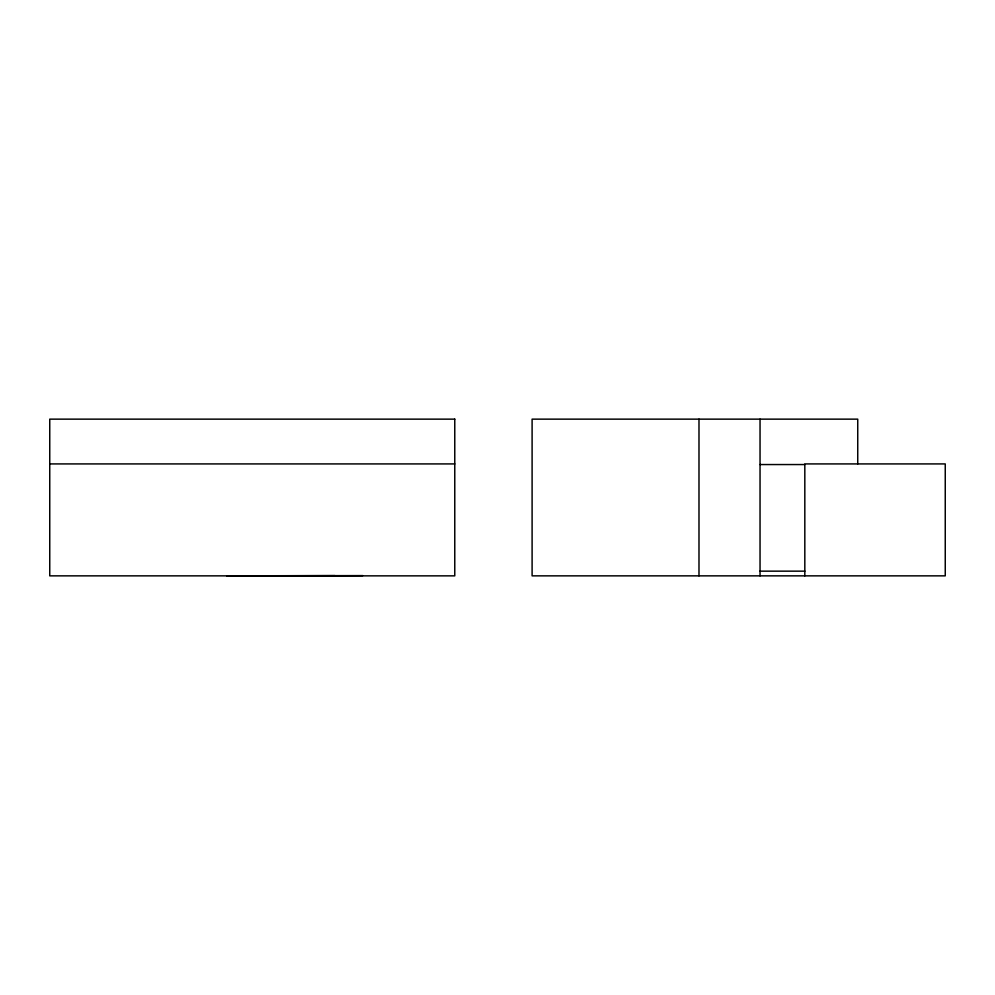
<?xml version="1.0" encoding="UTF-8"?>
<svg xmlns="http://www.w3.org/2000/svg" width="995" height="995" viewBox="0 0 995 995"><rect width="100%" height="100%" fill="white"/><g stroke="black" fill="none" stroke-linecap="round" stroke-linejoin="round"><path stroke-width="1.49" d="M334.979 575.607L226.81 575.856L362.802 575.607M49.75 463.919L454.765 463.919M760.043 464.553L804.818 464.553M760.043 571.155L804.818 571.155M857.74 463.919L857.74 419.144L532.101 419.144L532.101 575.856L945.25 575.856L945.25 463.919L804.818 463.919L804.818 575.856M760.043 419.144L760.043 575.856M698.987 419.144L698.987 575.856M454.765 419.144L49.75 419.144L49.75 575.856L454.765 575.856L454.765 419.144"/></g></svg>
